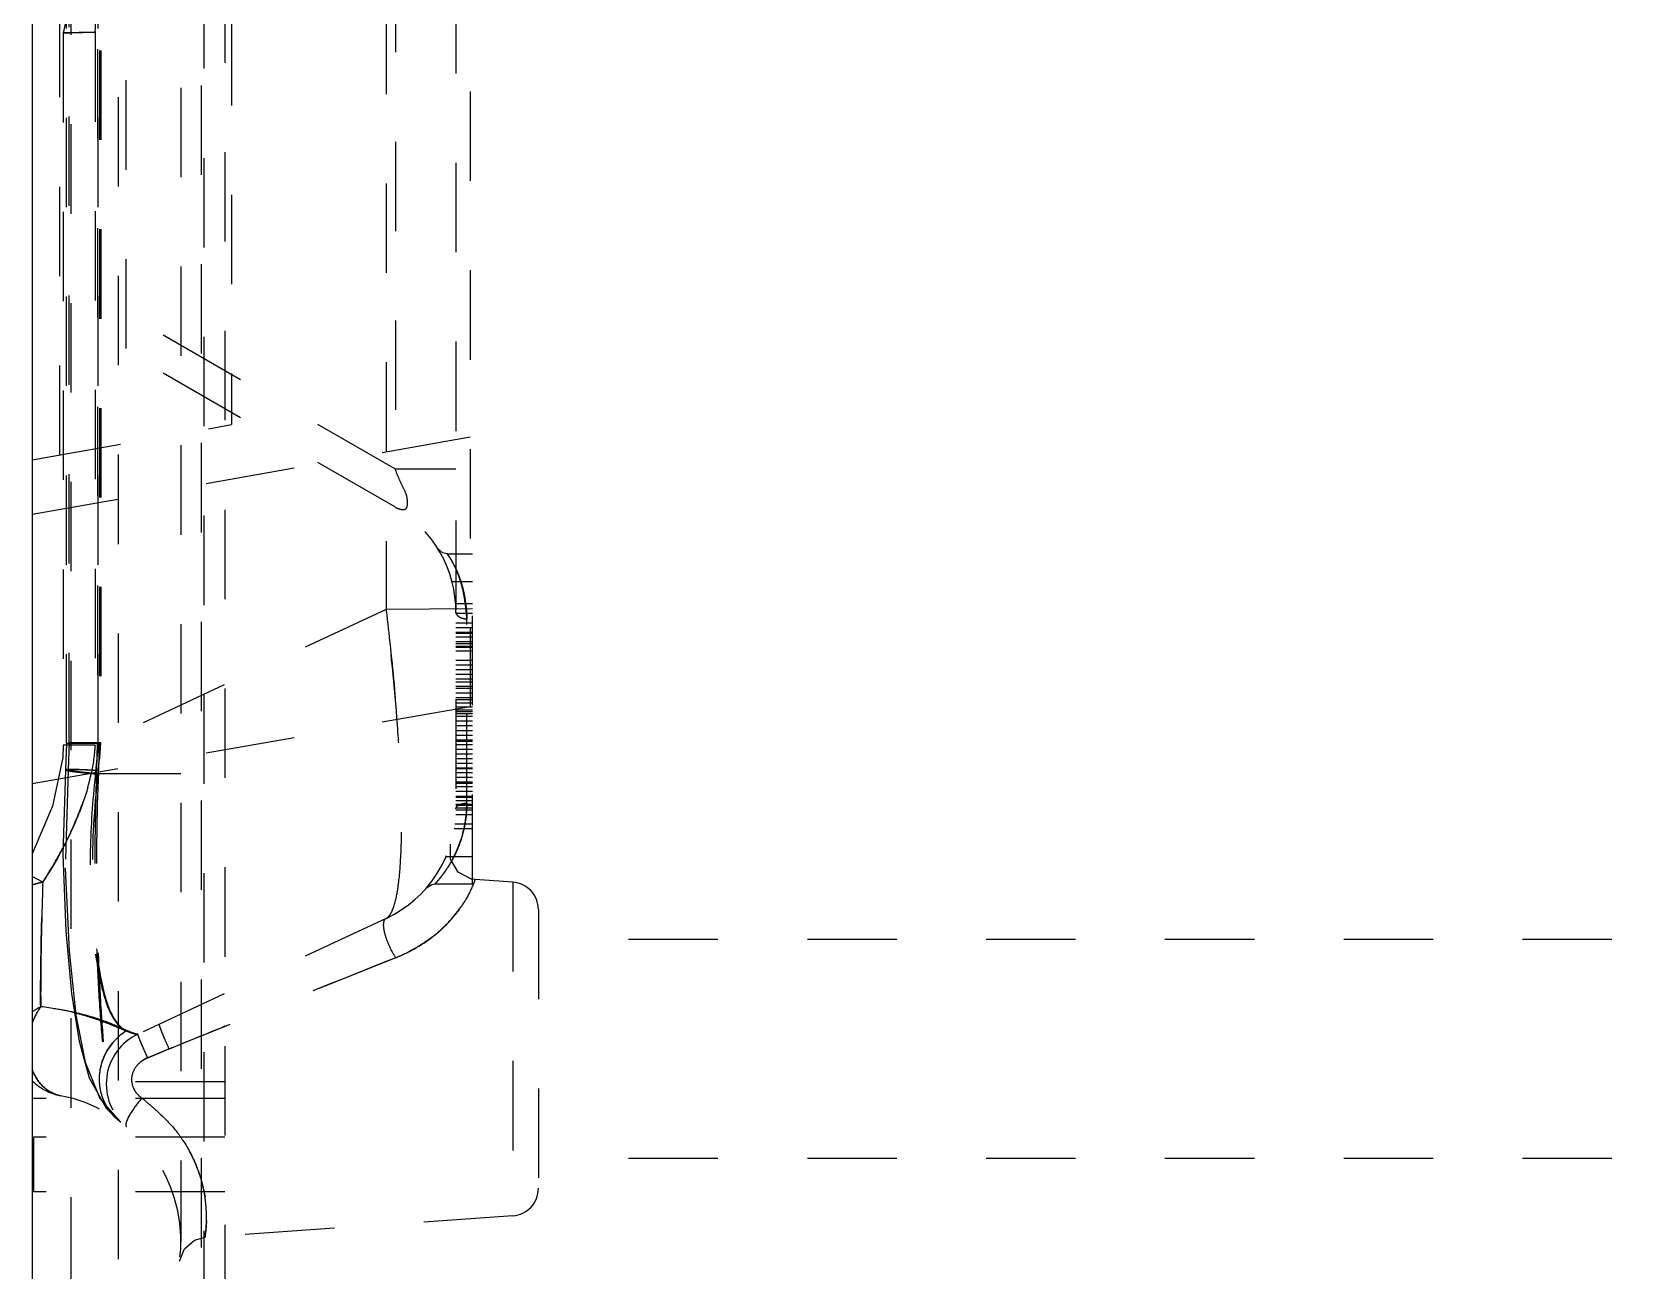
# Model space of a CAD drawing. Header units: millimetres. Extents: x -174 to 1895, y -261 to 458.
# Drawn here: x 370.78 to 400.28, y 145.6 to 168.23 of the extents above; entities that cross this region are included whole.
import ezdxf

# ---------------------------------------------------------------- set-up
doc = ezdxf.new("R2010")
doc.units = ezdxf.units.MM
doc.header["$LTSCALE"] = 16.335
doc.linetypes.add('HIDDEN', pattern=[0.2, 0.1, -0.1])
doc.layers.add('202', color=7, linetype='CONTINUOUS')

msp = doc.modelspace()

# ---------------------------------------------------------------- linework, layer by layer
at = {"layer": '202', "color": 7, "linetype": 'Continuous'}
msp.add_line((370.783, 337.497), (370.783, 52.497), dxfattribs=at)
at = {"layer": '202', "color": 8, "linetype": 'HIDDEN'}
for p, q in [((373.915, 280.278), (373.915, 134.605)), ((374.303, 280.387), (374.303, 135.007)), ((373.87, 278.339), (373.87, 136.047)), ((372.354, 278.126), (372.354, 136.26)), ((371.489, 277.628), (371.489, 137.255)), ((373.499, 271.762), (373.499, 146.137)), ((378.524, 263.855), (378.524, 154.043)), ((371.407, 155.234), (371.407, 262.664)), ((371.455, 155.257), (371.455, 262.641)), ((371.972, 262.664), (371.972, 155.234)), ((371.988, 155.234), (371.988, 262.664)), ((372.008, 262.641), (372.008, 155.257)), ((372.036, 262.641), (372.036, 155.257)), ((377.247, 260.211), (377.247, 157.687)), ((378.783, 203.086), (378.783, 155.907)), ((371.283, 160.509), (371.283, 198.485)), ((374.425, 197.931), (374.425, 161.063)), ((377.418, 179.3), (377.418, 160.247)), ((372.494, 177.154), (372.494, 162.394)), ((371.929, 168.231), (371.349, 168.218)), ((371.349, 168.218), (371.433, 168.22)), ((371.349, 168.218), (371.349, 155.207)), ((371.433, 168.22), (371.466, 168.221)), ((371.466, 168.221), (371.929, 168.231)), ((371.929, 168.231), (371.929, 155.207)), ((377.418, 160.247), (372.494, 163.09)), ((377.418, 159.551), (372.494, 162.394)), ((370.783, 160.421), (374.425, 161.063)), ((378.783, 160.831), (370.783, 159.421)), ((378.524, 160.247), (377.418, 160.247)), ((378.366, 158.699), (378.825, 158.699)), ((378.825, 152.67), (378.825, 158.698)), ((378.451, 158.197), (378.825, 158.197)), ((377.247, 157.687), (371.929, 155.207)), ((378.825, 157.694), (377.247, 157.687)), ((378.825, 157.786), (378.519, 157.786)), ((378.825, 157.609), (378.523, 157.609)), ((378.825, 157.437), (378.524, 157.437)), ((378.825, 157.352), (378.524, 157.352)), ((378.825, 157.266), (378.524, 157.266)), ((378.825, 157.247), (378.524, 157.247)), ((378.725, 154.146), (378.725, 157.514)), ((378.825, 157.181), (378.524, 157.181)), ((378.825, 157.095), (378.524, 157.095)), ((378.825, 157.056), (378.524, 157.056)), ((378.825, 157.01), (378.524, 157.01)), ((378.825, 156.992), (378.524, 156.992)), ((378.825, 156.924), (378.524, 156.924)), ((378.825, 156.753), (378.524, 156.753)), ((378.825, 156.668), (378.524, 156.668)), ((378.825, 156.582), (378.524, 156.582)), ((378.825, 156.497), (378.524, 156.497)), ((378.825, 156.411), (378.524, 156.411)), ((378.825, 156.354), (378.524, 156.354)), ((378.825, 156.278), (378.524, 156.278)), ((378.825, 156.24), (378.524, 156.24)), ((378.825, 156.154), (378.524, 156.154)), ((378.825, 156.069), (378.524, 156.069)), ((378.783, 155.907), (370.783, 154.497)), ((378.825, 156.035), (378.524, 156.035)), ((378.825, 155.971), (378.524, 155.971)), ((378.825, 155.898), (378.524, 155.898)), ((378.825, 155.844), (378.524, 155.844)), ((378.825, 155.812), (378.524, 155.812)), ((378.825, 155.776), (378.524, 155.776)), ((378.825, 155.727), (378.524, 155.727)), ((378.825, 155.641), (378.524, 155.641)), ((378.825, 155.556), (378.524, 155.556)), ((378.825, 155.47), (378.524, 155.47)), ((371.349, 155.206), (371.339, 154.977)), ((371.929, 155.207), (371.349, 155.207)), ((371.407, 155.234), (371.389, 154.753)), ((371.988, 155.234), (371.407, 155.234)), ((371.455, 155.257), (371.436, 154.754)), ((371.455, 155.257), (372.036, 155.257)), ((378.825, 155.385), (378.524, 155.385)), ((378.825, 155.299), (378.524, 155.299)), ((378.825, 155.273), (378.524, 155.273)), ((378.825, 155.214), (378.524, 155.214)), ((371.339, 154.977), (371.151, 154.092)), ((378.825, 155.128), (378.524, 155.128)), ((378.825, 155.043), (378.524, 155.043)), ((378.825, 154.957), (378.524, 154.957)), ((373.499, 154.679), (371.489, 154.679)), ((378.825, 154.872), (378.524, 154.872)), ((378.825, 154.786), (378.524, 154.786)), ((378.825, 154.771), (378.524, 154.771)), ((378.825, 154.7), (378.524, 154.7)), ((378.825, 154.615), (378.524, 154.615)), ((378.825, 154.529), (378.524, 154.529)), ((378.825, 154.504), (378.524, 154.504)), ((378.825, 154.444), (378.524, 154.444)), ((378.825, 154.358), (378.524, 154.358)), ((371.151, 154.092), (370.783, 153.219)), ((378.825, 154.268), (378.524, 154.268)), ((378.825, 154.248), (378.524, 154.248)), ((378.825, 154.187), (378.524, 154.187)), ((378.825, 154.121), (378.524, 154.121)), ((378.825, 154.102), (378.524, 154.102)), ((378.825, 154.057), (378.524, 154.057)), ((378.825, 154.016), (378.524, 154.016)), ((378.825, 153.76), (378.505, 153.76)), ((378.825, 153.931), (378.521, 153.931)), ((378.825, 153.674), (378.493, 153.674)), ((378.345, 153.172), (378.825, 153.172)), ((370.974, 152.7), (370.783, 152.808)), ((370.974, 152.7), (370.972, 152.644)), ((378.141, 152.669), (378.825, 152.669)), ((379.564, 152.702), (378.875, 152.75)), ((379.564, 152.702), (379.564, 146.606)), ((377.247, 152.04), (372.714, 149.926)), ((380.031, 152.2), (380.031, 147.108)), ((371.394, 151.807), (371.499, 150.669)), ((425.783, 151.654), (380.031, 151.654)), ((371.499, 150.669), (371.637, 149.796)), ((371.637, 149.796), (371.825, 149.126)), ((372.892, 149.493), (373.285, 149.654)), ((373.285, 149.654), (372.892, 149.493)), ((371.746, 149.411), (372.016, 148.749)), ((374.303, 149.051), (371.489, 149.051)), ((371.825, 149.126), (372.132, 148.574)), ((374.303, 148.75), (370.803, 148.75)), ((372.016, 148.749), (372.402, 148.316)), ((372.132, 148.574), (372.397, 148.32)), ((372.397, 148.32), (372.397, 148.32)), ((370.803, 148.041), (370.803, 147.041)), ((374.303, 148.041), (370.803, 148.041)), ((425.783, 147.654), (380.031, 147.654)), ((374.303, 147.041), (370.803, 147.041)), ((379.564, 146.606), (373.941, 146.213))]:
    msp.add_line(p, q, dxfattribs=at)
for points in [[(371.572, 168.636), (371.396, 168.431), (371.349, 168.218)], [(378.366, 158.699), (378.28, 158.719), (378.195, 158.796)], [(371.389, 154.753), (371.342, 153.213), (371.394, 151.807)], [(371.436, 154.754), (371.386, 152.959), (371.454, 151.44)], [(378.874, 152.75), (378.811, 152.758), (378.565, 152.885), (378.422, 153.123), (378.427, 153.397)], [(377.988, 152.6), (378.082, 152.661), (378.14, 152.669)], [(371.454, 151.44), (371.577, 150.27), (371.746, 149.411)], [(373.475, 145.775), (373.563, 146.001), (373.745, 146.16), (373.939, 146.213)]]:
    msp.add_lwpolyline(points, dxfattribs=at)
for centre, radius, start, end in [((376.313, 157.636), 2.211, 359.5261, 60), ((376.799, 157.644), 1.893, 17.5514, 24.534), ((376.752, 157.628), 1.943, 15.3316, 17.5639), ((374.436, 157.208), 4.299, 6.3155, 7.0317), ((373.794, 157.139), 4.945, 4.3468, 6.2868), ((365.609, 155.563), 6.387, 352.6276, 357.0467), ((361.63, 155.236), 10.342, 356.9126, 359.9897), ((365.531, 155.592), 6.513, 352.5374, 357.0461), ((361.474, 155.259), 10.534, 356.8466, 359.9898), ((367.842, 155.544), 4.108, 344.0891, 347.836), ((373.627, 172.126), 17.524, 264.249, 264.6456), ((388.282, 152.862), 16.447, 173.4311, 173.7677), ((376.313, 154.043), 2.211, 295.0001, 0), ((376.57, 154.152), 2.154, 331.8364, 359.8387), ((364.596, 156.892), 7.631, 329.3557, 333.2068), ((365.309, 156.525), 6.829, 333.2609, 334.4828), ((363.423, 157.582), 8.992, 327.119, 329.3862), ((371.205, 151.376), 1.342, 106.3905, 108.3553), ((452.738, 150.042), 81.807, 178.17735, 178.74393), ((379.529, 152.2), 0.502, 0, 86), ((376.562, 153.698), 2.515, 307.7454, 320.8039), ((439.613, 150.324), 68.679, 178.73964, 179.37816), ((376.319, 154.054), 2.947, 292.0389, 296.0834), ((583.905, -366.812), 557.76, 111.72762, 112.18607), ((571.717, -336.494), 525.085, 111.71689, 112.08392), ((371.934, 149.715), 1.225, 154.7821, 159.8488), ((370.394, 145.535), 4.921, 76.6844, 83.6639), ((370.423, 145.666), 4.786, 75.6463, 76.6618), ((373.139, 149.015), 1.005, 115.0019, 230.7217), ((371.489, 149.788), 1.005, 225.376, 259.1045), ((370.785, 146.137), 2.713, 285.0261, 79.0908), ((368.622, 143.523), 6.686, 50.1154, 51.4759), ((372.969, 149.095), 0.963, 209.9522, 233.5506), ((379.529, 147.108), 0.502, 274, 0)]:
    msp.add_arc(centre, radius, start, end, dxfattribs=at)
for points, knots in [([(372.12, 168.733), (372.091, 168.731), (372.025, 168.687), (371.966, 168.571), (371.933, 168.411), (371.927, 168.292), (371.929, 168.231)], [0, 0, 0, 0, 0.150582, 0.375666, 0.677433, 1, 1, 1, 1]), ([(377.418, 159.551), (377.437, 159.54), (377.481, 159.523), (377.539, 159.509), (377.586, 159.511), (377.635, 159.54), (377.64, 159.643), (377.633, 159.778), (377.549, 159.926), (377.48, 160.085), (377.435, 160.192), (377.418, 160.247)], [0, 0, 0, 0, 0.068687, 0.145175, 0.180652, 0.214375, 0.309502, 0.462239, 0.641508, 0.821478, 1, 1, 1, 1]), ([(378.366, 158.699), (378.364, 158.699), (378.375, 158.687), (378.379, 158.677), (378.399, 158.65), (378.42, 158.616), (378.447, 158.572), (378.49, 158.495), (378.548, 158.378), (378.613, 158.209), (378.669, 158.005), (378.708, 157.77), (378.721, 157.602), (378.725, 157.514)], [0, 0, 0, 0, 0.004599, 0.019211, 0.043283, 0.07622, 0.117453, 0.166441, 0.28568, 0.430568, 0.598851, 0.789199, 1, 1, 1, 1]), ([(378.428, 158.608), (378.42, 158.621), (378.405, 158.643), (378.387, 158.674), (378.373, 158.688), (378.369, 158.699), (378.366, 158.699)], [0, 0, 0, 0, 0.422912, 0.734585, 0.928994, 1, 1, 1, 1]), ([(378.522, 158.43), (378.514, 158.448), (378.485, 158.508), (378.452, 158.567), (378.428, 158.608)], [0, 0, 0, 0, 0.291532, 1, 1, 1, 1]), ([(378.703, 157.734), (378.698, 157.771), (378.679, 157.908), (378.653, 158.045), (378.626, 158.142)], [0, 0, 0, 0, 0.269592, 1, 1, 1, 1]), ([(377.247, 152.04), (377.272, 152.051), (377.32, 152.1), (377.403, 152.266), (377.473, 152.598), (377.522, 153.125), (377.536, 153.818), (377.515, 154.652), (377.437, 155.96), (377.329, 156.983), (377.247, 157.687)], [0, 0, 0, 0, 0.014278, 0.034596, 0.097133, 0.190268, 0.312626, 0.460345, 0.628231, 1, 1, 1, 1]), ([(377.247, 152.04), (377.272, 152.051), (377.32, 152.1), (377.403, 152.266), (377.473, 152.598), (377.522, 153.125), (377.536, 153.818), (377.515, 154.652), (377.437, 155.96), (377.329, 156.983), (377.247, 157.687)], [0, 0, 0, 0, 0.014278, 0.034596, 0.097133, 0.190268, 0.312625, 0.460344, 0.62823, 1, 1, 1, 1]), ([(377.247, 157.687), (377.267, 157.514), (377.344, 156.838), (377.411, 156.161), (377.449, 155.657)], [0, 0, 0, 0, 0.255874, 1, 1, 1, 1]), ([(377.247, 157.687), (377.267, 157.514), (377.344, 156.838), (377.411, 156.161), (377.449, 155.657)], [0, 0, 0, 0, 0.255874, 1, 1, 1, 1]), ([(378.524, 157.636), (378.524, 157.601), (378.571, 157.547), (378.65, 157.521), (378.7, 157.514), (378.725, 157.514)], [0, 0, 0, 0, 0.414186, 0.702636, 1, 1, 1, 1]), ([(378.524, 157.636), (378.524, 157.626), (378.536, 157.576), (378.586, 157.544), (378.624, 157.531)], [0, 0, 0, 0, 0.201481, 1, 1, 1, 1]), ([(370.974, 152.7), (371.229, 153.072), (371.543, 153.68), (371.84, 154.531), (371.93, 154.981), (371.929, 155.207)], [0, 0, 0, 0, 0.499422, 0.749897, 1, 1, 1, 1]), ([(371.414, 154.759), (371.408, 154.758), (371.401, 154.757), (371.39, 154.755), (371.389, 154.753)], [0, 0, 0, 0, 0.713494, 1, 1, 1, 1]), ([(371.389, 154.753), (371.389, 154.748), (371.414, 154.745), (371.442, 154.736), (371.502, 154.729), (371.573, 154.719), (371.659, 154.709), (371.789, 154.695), (371.889, 154.685), (371.958, 154.679)], [0, 0, 0, 0, 0.024462, 0.089279, 0.189428, 0.319047, 0.471995, 0.641287, 1, 1, 1, 1]), ([(371.436, 154.754), (371.437, 154.759), (371.461, 154.759), (371.489, 154.764), (371.546, 154.763), (371.615, 154.763), (371.699, 154.76), (371.825, 154.755), (371.923, 154.75), (371.989, 154.746)], [0, 0, 0, 0, 0.02477, 0.089168, 0.188607, 0.317557, 0.470131, 0.639467, 1, 1, 1, 1]), ([(371.479, 154.741), (371.468, 154.743), (371.458, 154.747), (371.436, 154.75), (371.436, 154.754)], [0, 0, 0, 0, 0.722179, 1, 1, 1, 1]), ([(371.943, 154.744), (371.898, 154.746), (371.74, 154.754), (371.581, 154.762), (371.468, 154.761)], [0, 0, 0, 0, 0.286327, 1, 1, 1, 1]), ([(371.871, 154.691), (371.794, 154.699), (371.663, 154.713), (371.532, 154.73), (371.479, 154.741)], [0, 0, 0, 0, 0.590242, 1, 1, 1, 1]), ([(371.932, 154.648), (371.883, 154.193), (371.822, 153.318), (371.855, 152.105), (371.949, 151.222), (372.075, 150.661), (372.152, 150.436), (372.197, 150.341)], [0, 0, 0, 0, 0.315877, 0.603681, 0.836921, 0.927425, 1, 1, 1, 1]), ([(371.989, 154.746), (371.921, 154.157), (371.862, 153.294), (371.892, 152.192), (371.948, 151.49), (372.036, 150.903), (372.162, 150.394), (372.344, 150.057), (372.513, 149.98)], [0, 0, 0, 0, 0.362169, 0.527231, 0.672638, 0.793324, 0.886629, 1, 1, 1, 1]), ([(371.957, 154.679), (371.927, 153.894), (371.914, 152.75), (371.96, 151.292), (372.013, 150.359), (372.078, 149.581), (372.154, 148.982), (372.238, 148.601), (372.324, 148.403), (372.371, 148.338), (372.397, 148.32)], [0, 0, 0, 0, 0.367402, 0.53419, 0.681572, 0.804297, 0.898849, 0.963795, 0.985267, 1, 1, 1, 1]), ([(371.992, 154.679), (371.971, 154.279), (371.954, 153.491), (371.959, 152.346), (371.987, 151.286), (372.036, 150.352), (372.094, 149.573), (372.171, 148.974), (372.256, 148.597), (372.331, 148.397), (372.377, 148.334), (372.402, 148.316)], [0, 0, 0, 0, 0.187415, 0.368113, 0.535281, 0.682666, 0.805281, 0.900266, 0.965016, 0.985417, 1, 1, 1, 1]), ([(378.725, 154.146), (378.719, 153.938), (378.678, 153.638), (378.549, 153.283), (378.442, 153.073), (378.334, 152.907), (378.251, 152.798), (378.197, 152.733), (378.169, 152.7), (378.15, 152.682), (378.143, 152.671), (378.14, 152.669)], [0, 0, 0, 0, 0.385014, 0.550929, 0.696821, 0.819722, 0.914976, 0.950508, 0.977019, 0.993768, 1, 1, 1, 1]), ([(378.523, 154.043), (378.523, 154.057), (378.544, 154.099), (378.621, 154.137), (378.687, 154.146), (378.725, 154.146)], [0, 0, 0, 0, 0.16878, 0.537955, 1, 1, 1, 1]), ([(378.524, 154.043), (378.524, 154.049), (378.528, 154.073), (378.546, 154.092), (378.561, 154.103)], [0, 0, 0, 0, 0.221119, 1, 1, 1, 1]), ([(378.561, 154.103), (378.565, 154.106), (378.583, 154.118), (378.604, 154.126), (378.62, 154.131)], [0, 0, 0, 0, 0.228668, 1, 1, 1, 1]), ([(378.14, 152.669), (378.137, 152.668), (378.159, 152.688), (378.167, 152.701), (378.207, 152.743), (378.247, 152.793), (378.298, 152.859), (378.376, 152.969), (378.432, 153.062), (378.468, 153.128)], [0, 0, 0, 0, 0.017387, 0.072431, 0.161586, 0.281216, 0.427829, 0.598119, 1, 1, 1, 1]), ([(370.974, 152.7), (370.957, 152.697), (370.893, 152.683), (370.829, 152.666), (370.783, 152.651)], [0, 0, 0, 0, 0.25928, 1, 1, 1, 1]), ([(370.936, 150.425), (370.933, 150.77), (370.942, 151.528), (370.961, 152.287), (370.974, 152.7)], [0, 0, 0, 0, 0.454283, 1, 1, 1, 1]), ([(377.424, 151.323), (377.685, 151.426), (378.041, 151.631), (378.41, 151.981), (378.605, 152.223), (378.72, 152.412), (378.785, 152.538), (378.819, 152.611), (378.843, 152.669), (378.859, 152.707), (378.866, 152.729), (378.871, 152.741), (378.871, 152.746), (378.874, 152.75), (378.873, 152.75)], [0, 0, 0, 0, 0.401712, 0.577703, 0.727333, 0.846083, 0.893142, 0.931625, 0.96156, 0.982945, 0.990421, 0.995753, 0.998945, 1, 1, 1, 1]), ([(378.868, 152.737), (378.862, 152.721), (378.816, 152.594), (378.755, 152.472), (378.694, 152.37)], [0, 0, 0, 0, 0.12091, 1, 1, 1, 1]), ([(378.694, 152.37), (378.682, 152.349), (378.626, 152.259), (378.563, 152.172), (378.511, 152.108)], [0, 0, 0, 0, 0.224858, 1, 1, 1, 1]), ([(377.424, 151.323), (377.376, 151.395), (377.299, 151.54), (377.233, 151.722), (377.206, 151.857), (377.199, 151.947), (377.215, 152.025), (377.247, 152.04)], [0, 0, 0, 0, 0.335899, 0.633312, 0.754868, 0.862505, 1, 1, 1, 1]), ([(378.102, 151.709), (378.065, 151.681), (377.911, 151.568), (377.745, 151.471), (377.614, 151.407)], [0, 0, 0, 0, 0.241077, 1, 1, 1, 1]), ([(370.938, 151.07), (370.937, 151.012), (370.936, 150.798), (370.935, 150.583), (370.937, 150.425)], [0, 0, 0, 0, 0.266509, 1, 1, 1, 1]), ([(370.936, 150.425), (370.921, 150.403), (370.86, 150.312), (370.812, 150.212), (370.783, 150.135)], [0, 0, 0, 0, 0.24536, 1, 1, 1, 1]), ([(372.714, 149.926), (372.709, 149.923), (372.692, 149.925), (372.643, 149.937), (372.55, 149.973), (372.406, 150.036), (372.213, 150.12), (371.968, 150.212), (371.668, 150.297), (371.318, 150.371), (371.068, 150.409), (370.936, 150.425)], [0, 0, 0, 0, 0.009551, 0.02643, 0.082851, 0.168401, 0.281782, 0.422696, 0.591418, 0.785441, 1, 1, 1, 1]), ([(371.609, 150.303), (371.762, 150.263), (371.975, 150.197), (372.233, 150.096), (372.384, 150.033), (372.506, 149.982), (372.603, 149.946), (372.667, 149.93), (372.704, 149.921), (372.714, 149.926)], [0, 0, 0, 0, 0.405587, 0.570324, 0.709794, 0.823866, 0.911538, 0.970716, 1, 1, 1, 1]), ([(372.197, 150.341), (372.217, 150.297), (372.29, 150.157), (372.404, 150.029), (372.504, 149.983)], [0, 0, 0, 0, 0.307928, 1, 1, 1, 1]), ([(372.504, 149.983), (372.346, 149.89), (372.061, 149.593), (371.985, 149.18), (372.013, 148.975)], [0, 0, 0, 0, 0.469162, 1, 1, 1, 1]), ([(372.397, 148.32), (372.278, 148.41), (372.063, 148.668), (371.967, 149.178), (372.137, 149.67), (372.382, 149.902), (372.513, 149.98)], [0, 0, 0, 0, 0.230616, 0.497566, 0.765318, 1, 1, 1, 1]), ([(372.504, 149.983), (372.549, 149.965), (372.61, 149.94), (372.68, 149.923), (372.706, 149.922), (372.715, 149.926)], [0, 0, 0, 0, 0.669835, 0.874371, 1, 1, 1, 1]), ([(372.715, 149.926), (372.706, 149.922), (372.682, 149.922), (372.614, 149.939), (372.557, 149.962), (372.513, 149.98)], [0, 0, 0, 0, 0.127083, 0.332066, 1, 1, 1, 1]), ([(372.892, 149.493), (372.867, 149.546), (372.832, 149.625), (372.788, 149.726), (372.76, 149.792), (372.739, 149.845), (372.722, 149.887), (372.718, 149.908), (372.711, 149.925), (372.714, 149.926)], [0, 0, 0, 0, 0.372934, 0.550524, 0.706835, 0.832081, 0.923332, 0.979447, 1, 1, 1, 1]), ([(372.892, 149.493), (372.865, 149.551), (372.828, 149.633), (372.783, 149.736), (372.757, 149.798), (372.738, 149.846), (372.722, 149.886), (372.718, 149.907), (372.711, 149.925), (372.714, 149.926)], [0, 0, 0, 0, 0.404763, 0.577052, 0.719661, 0.831367, 0.919372, 0.977673, 1, 1, 1, 1]), ([(373.285, 149.654), (373.257, 149.715), (373.218, 149.801), (373.172, 149.911), (373.146, 149.977), (373.127, 150.028), (373.113, 150.068), (373.108, 150.09), (373.104, 150.108), (373.108, 150.109)], [0, 0, 0, 0, 0.407038, 0.582358, 0.727283, 0.838217, 0.920764, 0.976405, 1, 1, 1, 1]), ([(373.123, 150.04), (373.117, 150.056), (373.11, 150.079), (373.106, 150.1), (373.106, 150.109), (373.108, 150.109)], [0, 0, 0, 0, 0.726812, 0.917781, 1, 1, 1, 1]), ([(372.786, 148.754), (372.724, 148.799), (372.62, 148.917), (372.583, 149.153), (372.685, 149.371), (372.818, 149.463), (372.892, 149.493)], [0, 0, 0, 0, 0.250491, 0.49204, 0.738954, 1, 1, 1, 1]), ([(372.892, 149.493), (372.872, 149.485), (372.797, 149.449), (372.73, 149.394), (372.691, 149.345)], [0, 0, 0, 0, 0.256222, 1, 1, 1, 1]), ([(371.299, 148.801), (371.187, 148.822), (370.963, 148.941), (370.83, 149.152), (370.783, 149.268)], [0, 0, 0, 0, 0.475651, 1, 1, 1, 1]), ([(370.783, 149.268), (370.829, 149.152), (370.963, 148.941), (371.187, 148.822), (371.299, 148.801)], [0, 0, 0, 0, 0.524351, 1, 1, 1, 1]), ([(372.013, 148.975), (372.017, 148.942), (372.041, 148.817), (372.087, 148.696), (372.134, 148.614)], [0, 0, 0, 0, 0.25768, 1, 1, 1, 1]), ([(372.786, 148.754), (372.737, 148.698), (372.653, 148.594), (372.554, 148.439), (372.501, 148.336), (372.485, 148.251), (372.503, 148.237)], [0, 0, 0, 0, 0.368431, 0.66888, 0.886131, 1, 1, 1, 1]), ([(372.786, 148.754), (372.714, 148.673), (372.623, 148.554), (372.533, 148.398), (372.504, 148.332), (372.496, 148.301)], [0, 0, 0, 0, 0.601888, 0.825485, 1, 1, 1, 1]), ([(372.638, 148.93), (372.662, 148.878), (372.71, 148.814), (372.77, 148.766), (372.786, 148.754)], [0, 0, 0, 0, 0.743532, 1, 1, 1, 1]), ([(373.939, 146.213), (373.94, 146.213), (373.939, 146.22), (373.942, 146.228), (373.944, 146.247), (373.949, 146.282), (373.956, 146.344), (373.963, 146.437), (373.967, 146.556), (373.964, 146.699), (373.952, 146.865), (373.914, 147.127), (373.809, 147.494), (373.495, 148.124), (373.088, 148.521), (372.786, 148.754)], [0, 0, 0, 0, 0.001216, 0.00476, 0.010628, 0.018813, 0.042046, 0.074138, 0.114771, 0.163703, 0.220574, 0.28488, 0.434776, 0.609125, 1, 1, 1, 1]), ([(372.909, 148.654), (372.957, 148.613), (373.144, 148.452), (373.319, 148.274), (373.432, 148.129)], [0, 0, 0, 0, 0.25553, 1, 1, 1, 1]), ([(372.496, 148.301), (372.495, 148.294), (372.491, 148.273), (372.492, 148.246), (372.503, 148.237)], [0, 0, 0, 0, 0.339015, 1, 1, 1, 1]), ([(373.432, 148.129), (373.468, 148.082), (373.6, 147.898), (373.705, 147.696), (373.77, 147.541)], [0, 0, 0, 0, 0.261551, 1, 1, 1, 1]), ([(373.77, 147.541), (373.791, 147.49), (373.863, 147.299), (373.915, 147.101), (373.939, 146.955)], [0, 0, 0, 0, 0.273832, 1, 1, 1, 1]), ([(373.965, 146.52), (373.964, 146.487), (373.96, 146.394), (373.949, 146.301), (373.941, 146.241)], [0, 0, 0, 0, 0.346384, 1, 1, 1, 1]), ([(373.941, 146.241), (373.94, 146.234), (373.943, 146.229), (373.936, 146.213), (373.939, 146.213)], [0, 0, 0, 0, 0.752635, 1, 1, 1, 1])]:
    msp.add_open_spline(points, degree=3, knots=knots, dxfattribs=at)
for points in [[(371.929, 155.207), (371.92, 155.029), (371.895, 154.852), (371.858, 154.679)], [(371.468, 154.761), (371.455, 154.76), (371.441, 154.76), (371.427, 154.759)], [(371.793, 154.418), (371.711, 154.131), (371.6, 153.852), (371.472, 153.583)], [(378.62, 154.131), (378.653, 154.141), (378.689, 154.146), (378.725, 154.146)], [(370.974, 152.7), (370.924, 152.69), (370.875, 152.678), (370.827, 152.664)], [(370.936, 150.425), (370.883, 150.398), (370.831, 150.367), (370.783, 150.331)], [(370.937, 150.425), (370.883, 150.398), (370.831, 150.367), (370.783, 150.331)], [(370.937, 150.425), (370.894, 150.366), (370.857, 150.303), (370.826, 150.237)], [(374.304, 150.068), (373.964, 149.93), (373.625, 149.792), (373.285, 149.654)]]:
    msp.add_open_spline(points, degree=3, dxfattribs=at)

doc.saveas('drawing.dxf')
